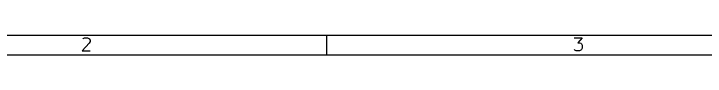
# Model space of a CAD drawing. Extents: x 10 to 287, y -200 to -10.
# Drawn here: x 78.2 to 148.5, y -200 to -198 of the extents above; entities that cross this region are included whole.
import ezdxf

# ---------------------------------------------------------------- set-up
doc = ezdxf.new("R2010")
doc.units = 0
doc.header["$MEASUREMENT"] = 0

msp = doc.modelspace()

# ---------------------------------------------------------------- linework, layer by layer
at = {"layer": 'Red 2'}
for p, q in [((11.9888, -198.018), (285.013, -198.018)), ((110.007, -198.018), (110.007, -200)), ((85.9028, -198.831), (85.1662, -199.593)), ((85.2424, -198.399), (85.2932, -198.349)), ((85.2932, -198.349), (85.4202, -198.298)), ((85.4202, -198.298), (85.725, -198.298)), ((85.725, -198.298), (85.852, -198.349)), ((85.852, -198.349), (85.9028, -198.399)), ((85.9028, -198.399), (85.979, -198.526)), ((85.979, -198.653), (85.9028, -198.831)), ((85.979, -198.526), (85.979, -198.653)), ((135.179, -198.298), (135.992, -198.298)), ((135.992, -198.298), (135.56, -198.78)), ((135.56, -198.78), (135.738, -198.78)), ((135.738, -198.78), (135.865, -198.831)), ((135.865, -198.831), (135.915, -198.907)), ((135.255, -199.517), (135.179, -199.466)), ((135.382, -199.593), (135.255, -199.517)), ((135.865, -199.517), (135.738, -199.593)), ((135.915, -199.466), (135.865, -199.517)), ((135.915, -198.907), (135.992, -199.034)), ((135.992, -199.339), (135.915, -199.466)), ((135.992, -199.034), (135.992, -199.339)), ((10.0076, -200), (286.995, -200)), ((85.1662, -199.593), (85.979, -199.593)), ((135.738, -199.593), (135.382, -199.593))]:
    msp.add_line(p, q, dxfattribs=at)

doc.saveas('drawing.dxf')
